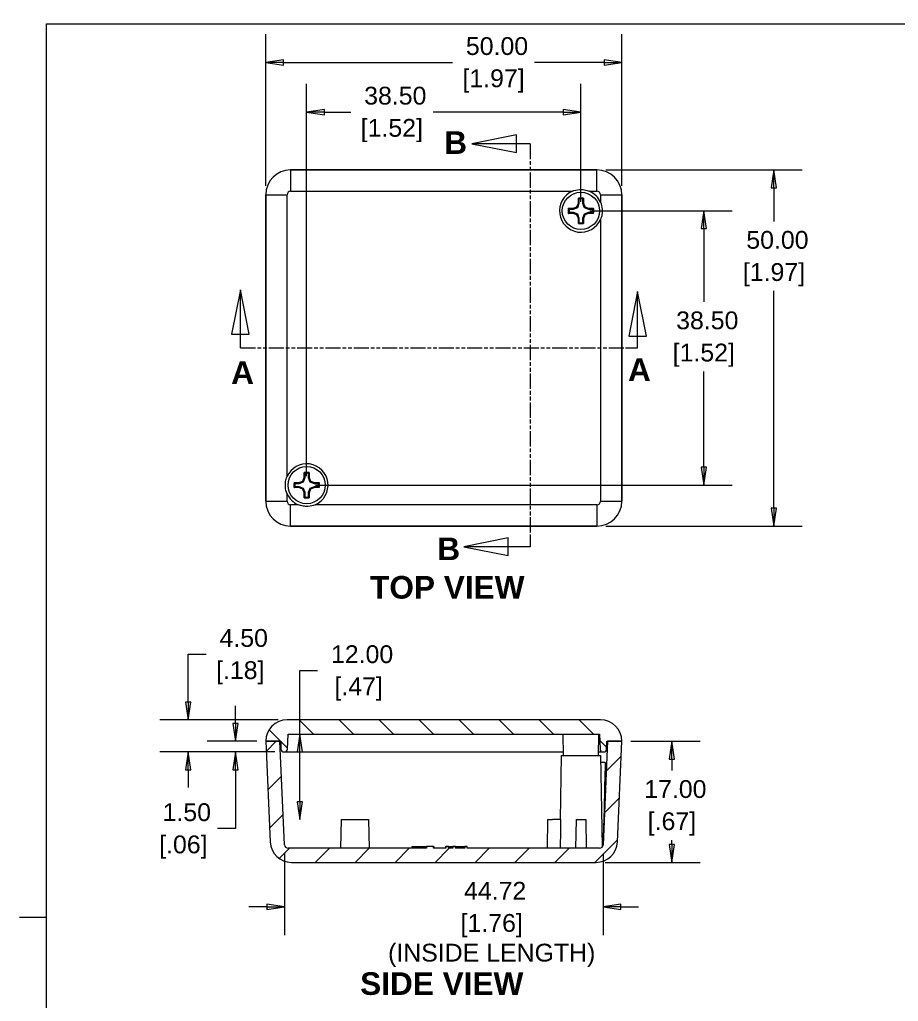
# Model space of a CAD drawing. Header units: millimetres. Extents: x 6 to 343, y 6 to 264.
# Drawn here: x 5.8 to 129.1, y 123.1 to 260.9 of the extents above; entities that cross this region are included whole.
import ezdxf

# ---------------------------------------------------------------- set-up
doc = ezdxf.new("R2010")
doc.units = ezdxf.units.MM
doc.header["$LTSCALE"] = 1.25
doc.linetypes.add('DOUBLE_DASH_CHAIN', pattern=[1.2403, 0.6614, -0.0827, 0.1654, -0.0827, 0.1654, -0.0827])
for name, color, linetype, lineweight in [('Dimension (ANSI)', 7, 'Continuous', 9), ('Hatch (ANSI)', 7, 'Continuous', 9), ('Section Line (ANSI)', 7, 'DOUBLE_DASH_CHAIN', 9), ('Sketch Geometry (ANSI)', 7, 'Continuous', 9), ('Symbol (ANSI)', 7, 'Continuous', 9), ('Visible (ANSI)', 7, 'Continuous', 9), ('Visible Narrow (ANSI)', 7, 'Continuous', 9)]:
    doc.layers.add(name, color=color, linetype=linetype, lineweight=lineweight)
doc.styles.add('Label Text (ANSI)', font='arialbd.ttf')
doc.styles.add('Note Text (ANSI)', font='arial.ttf')
doc.dimstyles.new('Default - mm (ANSI)', dxfattribs={"dimscale": 1.25, "dimtxt": 2, "dimasz": 2, "dimexe": 3.175, "dimexo": 1, "dimgap": 0.8, "dimtad": 0, "dimtih": 1, "dimtoh": 1, "dimrnd": 1e-08, "dimzin": 4, "dimdsep": 46, "dimtxsty": 'Note Text (ANSI)', "dimblk": 'Filled-1', "dimcen": 0.09, "dimdle": 10, "dimclrd": 256, "dimclre": 256, "dimclrt": 256, "dimadec": 1, "dimazin": 0, "dimtfac": 1.524, "dimtofl": 0, "dimtmove": 0, "dimatfit": 3, "dimfxl": 0, "dimtolj": 1, "dimtzin": 0, "dimlwd": -1, "dimlwe": -1, "dimarcsym": 0})

# ---------------------------------------------------------------- blocks, each defined once
blk = doc.blocks.new('Borders Default Border')
at = {"layer": 'Sketch Geometry (ANSI)'}
blk.add_line((7.62, 107.95), (4.6, 107.95), dxfattribs=at)
at = {"layer": 'Sketch Geometry (ANSI)', "flags": 128}
blk.add_lwpolyline([(7.62, 7.62), (7.62, 208.28), (271.78, 208.28), (271.78, 7.62), (7.62, 7.62)], dxfattribs=at)
blk = doc.blocks.new('2dTransSection0')
at = {"layer": 'Section Line (ANSI)', "linetype": 'Continuous'}
for p, q in [((60.41, 195.82), (55.41, 194.82)), ((60.41, 193.82), (60.41, 195.82)), ((60.41, 194.82), (55.41, 194.82)), ((55.41, 194.82), (60.41, 193.82)), ((61.95, 194.82), (60.41, 194.82)), ((61.95, 194.82), (61.95, 193.46)), ((59.48, 150.57), (54.48, 149.57)), ((59.48, 148.57), (59.48, 150.57)), ((61.95, 150.94), (61.95, 149.57)), ((59.48, 149.57), (54.48, 149.57)), ((54.48, 149.57), (59.48, 148.57)), ((61.95, 149.57), (59.48, 149.57))]:
    blk.add_line(p, q, dxfattribs=at)
at = {"layer": 'Section Line (ANSI)', "linetype": 'DOUBLE_DASH_CHAIN', "ltscale": 2.081385}
blk.add_line((61.95, 194.82), (61.95, 149.57), dxfattribs=at)
at = {"layer": 'Section Line (ANSI)', "linetype": 'Continuous', "flags": 128}
for points in [[(60.41, 195.82), (55.41, 194.82), (60.41, 193.82), (60.41, 195.82)], [(59.48, 150.57), (54.48, 149.57), (59.48, 148.57), (59.48, 150.57)]]:
    blk.add_lwpolyline(points, dxfattribs=at)
at = {"layer": 'Section Line (ANSI)'}
for points in [[(60.41, 195.82), (55.41, 194.82), (60.41, 193.82), (60.41, 195.82)], [(59.48, 150.57), (54.48, 149.57), (59.48, 148.57), (59.48, 150.57)]]:
    blk.add_solid(points, dxfattribs=at)
at = {"layer": 'Section Line (ANSI)', "char_height": 2.54, "attachment_point": 7, "style": 'Label Text (ANSI)'}
for insert in [(52.29, 193.68), (51.51, 148.06)]:
    blk.add_mtext('B', dxfattribs=dict(at, insert=insert))
blk = doc.blocks.new('2dTransSection1')
at = {"layer": 'Section Line (ANSI)', "linetype": 'Continuous'}
for p, q in [((29.4, 178.43), (28.4, 173.43)), ((29.4, 173.43), (29.4, 178.43)), ((30.4, 173.43), (29.4, 178.43)), ((74.01, 178.23), (73.01, 173.23)), ((74.01, 173.23), (74.01, 178.23)), ((75.01, 173.23), (74.01, 178.23)), ((28.4, 173.43), (30.4, 173.43)), ((29.4, 171.89), (29.4, 173.43)), ((73.01, 173.23), (75.01, 173.23)), ((74.01, 171.89), (74.01, 173.23)), ((29.4, 171.89), (30.73, 171.89)), ((72.67, 171.89), (74.01, 171.89))]:
    blk.add_line(p, q, dxfattribs=at)
at = {"layer": 'Section Line (ANSI)', "linetype": 'DOUBLE_DASH_CHAIN', "ltscale": 2.052348}
blk.add_line((29.4, 171.89), (74.01, 171.89), dxfattribs=at)
at = {"layer": 'Section Line (ANSI)', "linetype": 'Continuous', "flags": 128}
for points in [[(30.4, 173.43), (29.4, 178.43), (28.4, 173.43), (30.4, 173.43)], [(75.01, 173.23), (74.01, 178.23), (73.01, 173.23), (75.01, 173.23)]]:
    blk.add_lwpolyline(points, dxfattribs=at)
at = {"layer": 'Section Line (ANSI)'}
for points in [[(30.4, 173.43), (29.4, 178.43), (28.4, 173.43), (30.4, 173.43)], [(75.01, 173.23), (74.01, 178.23), (73.01, 173.23), (75.01, 173.23)]]:
    blk.add_solid(points, dxfattribs=at)
at = {"layer": 'Section Line (ANSI)', "char_height": 2.54, "attachment_point": 7, "style": 'Label Text (ANSI)'}
for insert in [(28.36, 167.85), (72.93, 168.17)]:
    blk.add_mtext('A', dxfattribs=dict(at, insert=insert))
blk = doc.blocks.new('Filled-1')
at = {"color": 0}
for p, q in [((0, 0), (-1, 0.15)), ((-1, 0.15), (-1, -0.15)), ((-1, 0), (0, 0)), ((-1, -0.15), (0, 0))]:
    blk.add_line(p, q, dxfattribs=at)
at = {"color": 0, "flags": 128}
blk.add_lwpolyline([(-1, -0.15), (0, 0), (-1, 0.15), (-1, -0.15)], dxfattribs=at)
at = {"color": 0}
blk.add_solid([(-1, -0.15), (0, 0), (-1, 0.15), (-1, -0.15)], dxfattribs=at)
blk = doc.blocks.new('*D11')
at = {"layer": 'Defpoints', "color": 0, "transparency": 16777216}
for p in [(90.3, 254.94), (40.3, 236.36), (90.3, 236.36)]:
    blk.add_point(p, dxfattribs=at)
at = {"layer": 'Dimension (ANSI)', "transparency": 16777216}
for p, q in [((40.3, 237.61), (40.3, 258.91)), ((90.3, 237.61), (90.3, 258.91)), ((42.8, 254.94), (66.52, 254.94)), ((87.8, 254.94), (78.06, 254.94))]:
    blk.add_line(p, q, dxfattribs=at)
at = {"layer": 'Dimension (ANSI)', "transparency": 16777216, "xscale": 2.5, "yscale": 2.5, "zscale": 2.5, "rotation": 180}
blk.add_blockref('Filled-1', (40.3, 254.94), dxfattribs=at)
at = {"layer": 'Dimension (ANSI)', "transparency": 16777216, "xscale": 2.5, "yscale": 2.5, "zscale": 2.5}
blk.add_blockref('Filled-1', (90.3, 254.94), dxfattribs=at)
at = {"layer": 'Dimension (ANSI)', "transparency": 16777216, "char_height": 2.5, "attachment_point": 5, "style": 'Note Text (ANSI)'}
for s, insert in [('\\A1; 50.00', (72.29, 257.22)), ('\\A1;[1.97]', (72.29, 252.34))]:
    blk.add_mtext(s, dxfattribs=dict(at, insert=insert))
blk = doc.blocks.new('*D12')
at = {"layer": 'Defpoints', "color": 0, "transparency": 16777216}
for p in [(86.8, 239.86), (86.8, 189.86), (111.66, 189.86)]:
    blk.add_point(p, dxfattribs=at)
at = {"layer": 'Dimension (ANSI)', "transparency": 16777216}
for p, q in [((88.05, 239.86), (115.63, 239.86)), ((111.66, 237.36), (111.66, 232.62)), ((111.66, 192.36), (111.66, 222.86)), ((88.05, 189.86), (115.63, 189.86))]:
    blk.add_line(p, q, dxfattribs=at)
at = {"layer": 'Dimension (ANSI)', "transparency": 16777216, "xscale": 2.5, "yscale": 2.5, "zscale": 2.5}
for p, rotation in [((111.66, 239.86), 90), ((111.66, 189.86), 270)]:
    blk.add_blockref('Filled-1', p, dxfattribs=dict(at, rotation=rotation))
at = {"layer": 'Dimension (ANSI)', "transparency": 16777216, "char_height": 2.5, "attachment_point": 5, "style": 'Note Text (ANSI)'}
for s, insert in [('\\A1; 50.00', (111.66, 230.02)), ('\\A1;[1.97]', (111.66, 225.14))]:
    blk.add_mtext(s, dxfattribs=dict(at, insert=insert))
blk = doc.blocks.new('*D13')
at = {"layer": 'Defpoints', "color": 0, "transparency": 16777216}
for p in [(84.55, 234.11), (46.05, 195.61), (101.81, 195.61)]:
    blk.add_point(p, dxfattribs=at)
at = {"layer": 'Dimension (ANSI)', "transparency": 16777216}
for p, q in [((85.8, 234.11), (105.78, 234.11)), ((101.81, 231.61), (101.81, 221.32)), ((101.81, 198.11), (101.81, 211.56)), ((47.3, 195.61), (105.78, 195.61))]:
    blk.add_line(p, q, dxfattribs=at)
at = {"layer": 'Dimension (ANSI)', "transparency": 16777216, "xscale": 2.5, "yscale": 2.5, "zscale": 2.5}
for p, rotation in [((101.81, 234.11), 90), ((101.81, 195.61), 270)]:
    blk.add_blockref('Filled-1', p, dxfattribs=dict(at, rotation=rotation))
at = {"layer": 'Dimension (ANSI)', "transparency": 16777216, "char_height": 2.5, "attachment_point": 5, "style": 'Note Text (ANSI)'}
for s, insert in [('\\A1; 38.50', (101.81, 218.72)), ('\\A1;[1.52]', (101.81, 213.84))]:
    blk.add_mtext(s, dxfattribs=dict(at, insert=insert))
blk = doc.blocks.new('*D14')
at = {"layer": 'Defpoints', "color": 0, "transparency": 16777216}
for p in [(46.05, 247.98), (84.55, 234.11), (46.05, 195.61)]:
    blk.add_point(p, dxfattribs=at)
at = {"layer": 'Dimension (ANSI)', "transparency": 16777216}
for p, q in [((46.05, 196.86), (46.05, 251.95)), ((84.55, 235.36), (84.55, 251.95)), ((48.55, 247.98), (52.24, 247.98)), ((82.05, 247.98), (63.79, 247.98))]:
    blk.add_line(p, q, dxfattribs=at)
at = {"layer": 'Dimension (ANSI)', "transparency": 16777216, "xscale": 2.5, "yscale": 2.5, "zscale": 2.5, "rotation": 180}
blk.add_blockref('Filled-1', (46.05, 247.98), dxfattribs=at)
at = {"layer": 'Dimension (ANSI)', "transparency": 16777216, "xscale": 2.5, "yscale": 2.5, "zscale": 2.5}
blk.add_blockref('Filled-1', (84.55, 247.98), dxfattribs=at)
at = {"layer": 'Dimension (ANSI)', "transparency": 16777216, "char_height": 2.5, "attachment_point": 5, "style": 'Note Text (ANSI)'}
for s, insert in [('\\A1; 38.50', (58.01, 250.26)), ('\\A1;[1.52]', (58.01, 245.38))]:
    blk.add_mtext(s, dxfattribs=dict(at, insert=insert))
blk = doc.blocks.new('*D15')
at = {"layer": 'Defpoints', "color": 0, "transparency": 16777216}
for p in [(90.3, 159.65), (86.69, 142.65), (97.33, 142.65)]:
    blk.add_point(p, dxfattribs=at)
at = {"layer": 'Dimension (ANSI)', "transparency": 16777216}
for p, q in [((91.55, 159.65), (101.3, 159.65)), ((97.33, 157.15), (97.33, 155.53)), ((97.33, 145.15), (97.33, 145.78)), ((87.94, 142.65), (101.3, 142.65))]:
    blk.add_line(p, q, dxfattribs=at)
at = {"layer": 'Dimension (ANSI)', "transparency": 16777216, "xscale": 2.5, "yscale": 2.5, "zscale": 2.5}
for p, rotation in [((97.33, 159.65), 90), ((97.33, 142.65), 270)]:
    blk.add_blockref('Filled-1', p, dxfattribs=dict(at, rotation=rotation))
at = {"layer": 'Dimension (ANSI)', "transparency": 16777216, "char_height": 2.5, "attachment_point": 5, "style": 'Note Text (ANSI)'}
for s, insert in [('\\A1; 17.00', (97.33, 152.93)), ('\\A1;[.67]', (97.33, 148.05))]:
    blk.add_mtext(s, dxfattribs=dict(at, insert=insert))
blk = doc.blocks.new('*D16')
at = {"layer": 'Defpoints', "color": 0, "transparency": 16777216}
for p in [(29.43, 162.65), (43.3, 162.65), (42.84, 158.15)]:
    blk.add_point(p, dxfattribs=at)
at = {"layer": 'Dimension (ANSI)', "transparency": 16777216}
for p, q in [((29.43, 165.15), (29.43, 171.86)), ((29.43, 171.86), (31.93, 171.86)), ((42.05, 162.65), (25.46, 162.65)), ((41.59, 158.15), (25.46, 158.15)), ((29.43, 155.65), (29.43, 153.15))]:
    blk.add_line(p, q, dxfattribs=at)
at = {"layer": 'Dimension (ANSI)', "transparency": 16777216, "xscale": 2.5, "yscale": 2.5, "zscale": 2.5}
for p, rotation in [((29.43, 162.65), 270), ((29.43, 158.15), 90)]:
    blk.add_blockref('Filled-1', p, dxfattribs=dict(at, rotation=rotation))
at = {"layer": 'Dimension (ANSI)', "transparency": 16777216, "char_height": 2.5, "attachment_point": 5, "style": 'Note Text (ANSI)'}
for s, insert in [('\\A1; 4.50', (36.73, 174.14)), ('\\A1;[.18]', (36.73, 169.26))]:
    blk.add_mtext(s, dxfattribs=dict(at, insert=insert))
blk = doc.blocks.new('*D17')
at = {"layer": 'Defpoints', "color": 0, "transparency": 16777216}
for p in [(36.04, 159.65), (40.3, 159.65), (42.84, 158.15)]:
    blk.add_point(p, dxfattribs=at)
at = {"layer": 'Dimension (ANSI)', "transparency": 16777216}
for p, q in [((36.04, 162.15), (36.04, 164.65)), ((39.05, 159.65), (32.07, 159.65)), ((41.59, 158.15), (32.07, 158.15)), ((36.04, 155.65), (36.04, 147.4)), ((36.04, 147.4), (33.54, 147.4))]:
    blk.add_line(p, q, dxfattribs=at)
at = {"layer": 'Dimension (ANSI)', "transparency": 16777216, "xscale": 2.5, "yscale": 2.5, "zscale": 2.5}
for p, rotation in [((36.04, 159.65), 270), ((36.04, 158.15), 90)]:
    blk.add_blockref('Filled-1', p, dxfattribs=dict(at, rotation=rotation))
at = {"layer": 'Dimension (ANSI)', "transparency": 16777216, "char_height": 2.5, "attachment_point": 5, "style": 'Note Text (ANSI)'}
for s, insert in [('\\A1; 1.50', (28.74, 149.68)), ('\\A1;[.06]', (28.74, 144.8))]:
    blk.add_mtext(s, dxfattribs=dict(at, insert=insert))
blk = doc.blocks.new('*D18')
at = {"layer": 'Defpoints', "color": 0, "transparency": 16777216}
for p in [(42.94, 145.13), (87.66, 145.13), (87.66, 136.42)]:
    blk.add_point(p, dxfattribs=at)
at = {"layer": 'Dimension (ANSI)', "transparency": 16777216}
for p, q in [((42.94, 143.88), (42.94, 132.45)), ((87.66, 143.88), (87.66, 132.45)), ((40.44, 136.42), (37.94, 136.42)), ((90.16, 136.42), (92.66, 136.42))]:
    blk.add_line(p, q, dxfattribs=at)
at = {"layer": 'Dimension (ANSI)', "transparency": 16777216, "xscale": 2.5, "yscale": 2.5, "zscale": 2.5}
blk.add_blockref('Filled-1', (42.94, 136.42), dxfattribs=at)
at = {"layer": 'Dimension (ANSI)', "transparency": 16777216, "xscale": 2.5, "yscale": 2.5, "zscale": 2.5, "rotation": 180}
blk.add_blockref('Filled-1', (87.66, 136.42), dxfattribs=at)
at = {"layer": 'Dimension (ANSI)', "transparency": 16777216, "char_height": 2.5, "attachment_point": 5, "style": 'Note Text (ANSI)'}
for s, insert in [('\\A1; 44.72{\\fArial|b0|i0;\\H1.9108;}', (72.03, 138.67)), ('\\A1;[1.76]{\\P(INSIDE LENGTH)}', (72.03, 131.69))]:
    blk.add_mtext(s, dxfattribs=dict(at, insert=insert))
blk = doc.blocks.new('*D19')
at = {"layer": 'Defpoints', "color": 0, "transparency": 16777216}
for p in [(43.44, 160.65), (45.08, 160.65), (54.73, 148.65)]:
    blk.add_point(p, dxfattribs=at)
at = {"layer": 'Dimension (ANSI)', "transparency": 16777216}
for p, q in [((45.08, 160.65), (45.08, 169.59)), ((45.08, 169.59), (47.58, 169.59)), ((45.08, 151.15), (45.08, 158.15))]:
    blk.add_line(p, q, dxfattribs=at)
at = {"layer": 'Dimension (ANSI)', "transparency": 16777216, "xscale": 2.5, "yscale": 2.5, "zscale": 2.5}
for p, rotation in [((45.08, 160.65), 90), ((45.08, 148.65), 270)]:
    blk.add_blockref('Filled-1', p, dxfattribs=dict(at, rotation=rotation))
at = {"layer": 'Dimension (ANSI)', "transparency": 16777216, "char_height": 2.5, "attachment_point": 5, "style": 'Note Text (ANSI)'}
for s, insert in [('\\A1; 12.00', (53.35, 171.86)), ('\\A1;[.47]', (53.35, 166.99))]:
    blk.add_mtext(s, dxfattribs=dict(at, insert=insert))

msp = doc.modelspace()

# ---------------------------------------------------------------- hatches: boundary and pattern name
at = {"layer": 'Hatch (ANSI)'}
h = msp.add_hatch(dxfattribs=at)
h.set_pattern_fill('ANSI31', color=256, scale=31.75, angle=90.00021, style=0)
h.set_pattern_definition([(135.0002, (0, 0), (-2.80632, -2.80634), [])])
edge = h.paths.add_edge_path()
edge.add_ellipse((87.6427, 158.5525), major_axis=(-0.3998, -0.014), ratio=1, start_angle=0, end_angle=88)
edge.add_line((87.6427, 158.1525), (87.7654, 158.1525))
edge.add_ellipse((87.7654, 158.5525), major_axis=(0, -0.4), ratio=1, start_angle=0, end_angle=88)
edge.add_line((88.1651, 158.5386), (88.204, 159.6525))
edge.add_line((88.204, 159.6525), (88.304, 159.6525))
edge.add_line((88.304, 159.6525), (90.304, 159.6525))
edge.add_ellipse((87.304, 159.6525), major_axis=(3, 0), ratio=1, start_angle=0, end_angle=90)
edge.add_line((87.304, 162.6525), (43.304, 162.6525))
edge.add_ellipse((43.304, 159.6525), major_axis=(0, 3), ratio=1, start_angle=0, end_angle=90)
edge.add_line((40.304, 159.6525), (42.304, 159.6525))
edge.add_line((42.304, 159.6525), (42.404, 159.6525))
edge.add_line((42.404, 159.6525), (42.4429, 158.5386))
edge.add_ellipse((42.8427, 158.5525), major_axis=(-0.3998, -0.014), ratio=1, start_angle=0, end_angle=88)
edge.add_line((42.8427, 158.1525), (42.9654, 158.1525))
edge.add_ellipse((42.9654, 158.5525), major_axis=(0, -0.4), ratio=1, start_angle=0, end_angle=88)
edge.add_line((43.3651, 158.5386), (43.439, 160.6525))
edge.add_line((43.439, 160.6525), (87.1691, 160.6525))
edge.add_line((87.1691, 160.6525), (87.2429, 158.5386))
h = msp.add_hatch(dxfattribs=at)
h.set_pattern_fill('ANSI31', color=256, scale=31.75, style=0)
h.set_pattern_definition([(45, (0, 0), (-2.80633, 2.80633), [])])
edge = h.paths.add_edge_path()
edge.add_ellipse((86.6899, 145.6525), major_axis=(0, -3), ratio=1, start_angle=0, end_angle=87.5)
edge.add_line((89.6871, 145.5217), (90.304, 159.6525))
edge.add_line((90.304, 159.6525), (88.304, 159.6525))
edge.add_line((88.304, 159.6525), (87.67, 145.1307))
edge.add_ellipse((87.1705, 145.1525), major_axis=(0.4995, -0.0218), ratio=1, start_angle=272.5, end_angle=360, ccw=False)
edge.add_line((87.1705, 144.6525), (68.6002, 144.6525))
edge.add_line((68.6002, 144.6525), (68.6002, 144.9025))
edge.add_line((68.6002, 144.9025), (68.2434, 144.9025))
edge.add_line((68.2434, 144.9025), (68.2434, 144.6525))
edge.add_line((68.2434, 144.6525), (66.969, 144.6525))
edge.add_line((66.969, 144.6525), (66.969, 144.9025))
edge.add_line((66.969, 144.9025), (66.5962, 144.9025))
edge.add_line((66.5962, 144.9025), (66.5962, 144.6525))
edge.add_line((66.5962, 144.6525), (65.9608, 144.6525))
edge.add_line((65.9608, 144.6525), (65.9608, 144.9025))
edge.add_line((65.9608, 144.9025), (65.6087, 144.9025))
edge.add_line((65.6087, 144.9025), (65.6087, 144.6525))
edge.add_line((65.6087, 144.6525), (63.8487, 144.6525))
edge.add_line((63.8487, 144.6525), (63.8487, 144.9025))
edge.add_line((63.8487, 144.9025), (62.8955, 144.9025))
edge.add_line((62.8955, 144.9025), (62.8955, 144.6525))
edge.add_line((62.8955, 144.6525), (43.4376, 144.6525))
edge.add_ellipse((43.4376, 145.1525), major_axis=(0, -0.5), ratio=1, start_angle=272.5, end_angle=360, ccw=False)
edge.add_line((42.9381, 145.1307), (42.304, 159.6525))
edge.add_line((42.304, 159.6525), (40.304, 159.6525))
edge.add_line((40.304, 159.6525), (40.921, 145.5217))
edge.add_ellipse((43.9181, 145.6525), major_axis=(-2.9971, -0.1309), ratio=1, start_angle=0, end_angle=87.5)
edge.add_line((43.9181, 142.6525), (86.6899, 142.6525))

# ---------------------------------------------------------------- linework, layer by layer
at = {"layer": 'Visible (ANSI)'}
for p, q in [((43.8007, 239.8569), (86.8074, 239.8569)), ((86.804, 239.8569), (43.804, 239.8569)), ((40.304, 193.3536), (40.304, 236.3602)), ((40.304, 236.3569), (40.304, 193.3569)), ((84.1984, 235.1891), (84.1984, 235.8749)), ((84.3328, 235.1639), (84.3328, 235.7612)), ((84.7753, 235.7612), (84.7753, 235.1639)), ((84.9096, 235.8749), (84.9096, 235.1891)), ((90.304, 236.3602), (90.304, 193.3536)), ((90.304, 193.3569), (90.304, 236.3569)), ((82.786, 234.4625), (83.4718, 234.4625)), ((82.8997, 234.3281), (83.497, 234.3281)), ((83.4718, 234.4625), (83.9952, 234.6657)), ((83.4718, 234.4625), (83.497, 234.3281)), ((83.497, 234.3281), (84.0991, 234.5619)), ((83.9952, 234.6657), (84.1984, 235.1891)), ((83.9952, 234.6657), (84.0991, 234.5619)), ((84.0991, 234.5619), (84.3328, 235.1639)), ((84.1984, 235.1891), (84.3328, 235.1639)), ((84.9096, 235.1891), (84.7753, 235.1639)), ((84.7753, 235.1639), (85.009, 234.5619)), ((84.9096, 235.1891), (85.1128, 234.6657)), ((85.1128, 234.6657), (85.009, 234.5619)), ((85.009, 234.5619), (85.6111, 234.3281)), ((85.1128, 234.6657), (85.6362, 234.4625)), ((85.6362, 234.4625), (85.6111, 234.3281)), ((85.6111, 234.3281), (86.2083, 234.3281)), ((85.6362, 234.4625), (86.322, 234.4625)), ((83.4718, 233.7513), (82.786, 233.7513)), ((83.497, 233.8857), (82.8997, 233.8857)), ((83.4718, 233.7513), (83.497, 233.8857)), ((83.9952, 233.5481), (83.4718, 233.7513)), ((84.0991, 233.6519), (83.497, 233.8857)), ((83.9952, 233.5481), (84.0991, 233.6519)), ((84.1984, 233.0247), (83.9952, 233.5481)), ((84.3328, 233.0499), (84.0991, 233.6519)), ((84.1984, 233.0247), (84.3328, 233.0499)), ((84.1984, 232.3389), (84.1984, 233.0247)), ((84.3328, 232.4526), (84.3328, 233.0499)), ((85.009, 233.6519), (84.7753, 233.0499)), ((84.9096, 233.0247), (84.7753, 233.0499)), ((84.7753, 233.0499), (84.7753, 232.4526)), ((85.1128, 233.5481), (84.9096, 233.0247)), ((84.9096, 233.0247), (84.9096, 232.3389)), ((85.6111, 233.8857), (85.009, 233.6519)), ((85.1128, 233.5481), (85.009, 233.6519)), ((85.6362, 233.7513), (85.1128, 233.5481)), ((85.6362, 233.7513), (85.6111, 233.8857)), ((86.2083, 233.8857), (85.6111, 233.8857)), ((86.322, 233.7513), (85.6362, 233.7513)), ((45.6984, 196.6891), (45.6984, 197.3749)), ((45.8328, 196.6639), (45.8328, 197.2612)), ((46.2753, 197.2612), (46.2753, 196.6639)), ((46.4096, 197.3749), (46.4096, 196.6891)), ((44.286, 195.9625), (44.9718, 195.9625)), ((44.3997, 195.8281), (44.997, 195.8281)), ((44.9718, 195.9625), (45.4952, 196.1657)), ((44.9718, 195.9625), (44.997, 195.8281)), ((44.997, 195.8281), (45.5991, 196.0619)), ((45.4952, 196.1657), (45.6984, 196.6891)), ((45.4952, 196.1657), (45.5991, 196.0619)), ((45.5991, 196.0619), (45.8328, 196.6639)), ((45.6984, 196.6891), (45.8328, 196.6639)), ((46.4096, 196.6891), (46.2753, 196.6639)), ((46.2753, 196.6639), (46.509, 196.0619)), ((46.4096, 196.6891), (46.6128, 196.1657)), ((46.6128, 196.1657), (46.509, 196.0619)), ((46.509, 196.0619), (47.1111, 195.8281)), ((46.6128, 196.1657), (47.1362, 195.9625)), ((47.1362, 195.9625), (47.1111, 195.8281)), ((47.1111, 195.8281), (47.7083, 195.8281)), ((47.1362, 195.9625), (47.822, 195.9625)), ((44.9718, 195.2513), (44.286, 195.2513)), ((44.997, 195.3857), (44.3997, 195.3857)), ((44.9718, 195.2513), (44.997, 195.3857)), ((45.4952, 195.0481), (44.9718, 195.2513)), ((45.5991, 195.1519), (44.997, 195.3857)), ((45.4952, 195.0481), (45.5991, 195.1519)), ((45.6984, 194.5247), (45.4952, 195.0481)), ((45.8328, 194.5499), (45.5991, 195.1519)), ((45.6984, 194.5247), (45.8328, 194.5499)), ((45.6984, 193.8389), (45.6984, 194.5247)), ((45.8328, 193.9526), (45.8328, 194.5499)), ((46.509, 195.1519), (46.2753, 194.5499)), ((46.4096, 194.5247), (46.2753, 194.5499)), ((46.2753, 194.5499), (46.2753, 193.9526)), ((46.6128, 195.0481), (46.4096, 194.5247)), ((46.4096, 194.5247), (46.4096, 193.8389)), ((47.1111, 195.3857), (46.509, 195.1519)), ((46.6128, 195.0481), (46.509, 195.1519)), ((47.1362, 195.2513), (46.6128, 195.0481)), ((47.1362, 195.2513), (47.1111, 195.3857)), ((47.7083, 195.3857), (47.1111, 195.3857)), ((47.822, 195.2513), (47.1362, 195.2513)), ((86.8074, 189.8569), (43.8007, 189.8569)), ((43.804, 189.8569), (86.804, 189.8569)), ((87.304, 162.6525), (43.304, 162.6525)), ((43.3651, 158.5386), (43.439, 160.6525)), ((43.439, 160.6525), (87.1691, 160.6525)), ((82.1064, 157.6525), (82.054, 160.6525)), ((87.0017, 157.6525), (87.054, 160.6525)), ((87.1691, 160.6525), (87.2429, 158.5386)), ((42.304, 159.6525), (40.304, 159.6525)), ((40.304, 159.6525), (40.921, 145.5217)), ((40.304, 159.6525), (42.404, 159.6525)), ((42.9381, 145.1307), (42.304, 159.6525)), ((42.404, 159.6525), (42.4429, 158.5386)), ((88.304, 159.6525), (87.67, 145.1307)), ((88.1651, 158.5386), (88.204, 159.6525)), ((88.204, 159.6525), (90.304, 159.6525)), ((90.304, 159.6525), (88.304, 159.6525)), ((89.6871, 145.5217), (90.304, 159.6525)), ((42.8427, 158.1525), (42.9654, 158.1525)), ((42.9654, 158.1525), (43.804, 158.1525)), ((43.804, 158.1525), (82.0977, 158.1525)), ((81.7809, 157.6525), (81.6239, 148.6525)), ((81.7809, 157.6525), (87.3271, 157.6525)), ((87.0104, 158.1525), (87.6427, 158.1525)), ((87.3271, 157.6525), (87.551, 144.8281)), ((87.6427, 158.1525), (87.7654, 158.1525)), ((87.9567, 156.6525), (87.3446, 156.6525)), ((50.8739, 148.6525), (50.804, 144.6525)), ((50.8739, 148.6525), (54.7342, 148.6525)), ((54.7342, 148.6525), (54.804, 144.6525)), ((79.8739, 148.6525), (79.804, 144.6525)), ((79.8739, 148.6525), (80.554, 148.6525)), ((81.7039, 148.6525), (80.554, 148.6525)), ((83.8739, 148.6525), (83.804, 144.6525)), ((83.8739, 148.6525), (85.2342, 148.6525)), ((85.2342, 148.6525), (85.304, 144.6525)), ((60.7961, 144.9025), (60.8487, 144.9025)), ((60.7961, 144.9025), (60.7961, 144.6525)), ((60.8487, 144.9025), (62.8955, 144.9025)), ((60.8487, 144.9025), (60.8487, 144.6525)), ((63.8487, 144.9025), (62.8955, 144.9025)), ((62.8955, 144.9025), (62.8955, 144.6525)), ((63.8487, 144.6525), (63.8487, 144.9025)), ((63.8487, 144.9025), (63.899, 144.9025)), ((63.899, 144.9025), (63.899, 144.6525)), ((65.5584, 144.9025), (65.6087, 144.9025)), ((65.5584, 144.9025), (65.5584, 144.6525)), ((65.9608, 144.9025), (65.6087, 144.9025)), ((65.6087, 144.9025), (65.6087, 144.6525)), ((65.9608, 144.6525), (65.9608, 144.9025)), ((65.9609, 144.9025), (66.3107, 144.9025)), ((66.3107, 144.9025), (66.5962, 144.9025)), ((66.3107, 144.9025), (66.3107, 144.6525)), ((66.969, 144.9025), (66.5962, 144.9025)), ((66.5962, 144.9025), (66.5962, 144.6525)), ((66.969, 144.6525), (66.969, 144.9025)), ((66.969, 144.9025), (67.5843, 144.9025)), ((67.5843, 144.9025), (68.2434, 144.9025)), ((68.6002, 144.9025), (68.2434, 144.9025)), ((68.2434, 144.9025), (68.2434, 144.6525)), ((68.6002, 144.6525), (68.6002, 144.9025)), ((62.8955, 144.6525), (43.4376, 144.6525)), ((65.6087, 144.6525), (63.8487, 144.6525)), ((66.5962, 144.6525), (65.9608, 144.6525)), ((68.2434, 144.6525), (66.969, 144.6525)), ((87.1705, 144.6525), (68.6002, 144.6525)), ((43.9181, 142.6525), (86.6899, 142.6525))]:
    msp.add_line(p, q, dxfattribs=at)
for centre in [(84.554, 234.1069), (46.054, 195.6069)]:
    msp.add_circle(centre, 2.6162, dxfattribs=at)
for centre, radius, start, end in [((43.804, 236.3569), 3.5, 90, 180), ((86.804, 236.3569), 3.5, 0, 90), ((84.554, 234.1069), 3, 113.556464, 336.443536), ((84.554, 234.1069), 1.8034, 78.627718, 101.372282), ((84.554, 234.1069), 1.669, 82.38276, 97.61724), ((84.554, 234.1069), 3, 23.556464, 66.443536), ((84.554, 234.1069), 1.8034, 168.627718, 191.372282), ((84.554, 234.1069), 1.669, 172.38276, 187.61724), ((84.554, 234.1069), 1.669, 352.38276, 7.61724), ((84.554, 234.1069), 1.8034, 348.627718, 11.372282), ((84.554, 234.1069), 1.8034, 258.627718, 281.372282), ((84.554, 234.1069), 1.669, 262.38276, 277.61724), ((46.054, 195.6069), 3, 293.556464, 156.443536), ((46.054, 195.6069), 1.8034, 78.627718, 101.372282), ((46.054, 195.6069), 1.669, 82.38276, 97.61724), ((46.054, 195.6069), 1.8034, 168.627718, 191.372282), ((46.054, 195.6069), 1.669, 172.38276, 187.61724), ((46.054, 195.6069), 1.669, 352.38276, 7.61724), ((46.054, 195.6069), 1.8034, 348.627718, 11.372282), ((46.054, 195.6069), 3, 203.556464, 246.443536), ((43.804, 193.3569), 3.5, 180, 270), ((46.054, 195.6069), 1.8034, 258.627718, 281.372282), ((46.054, 195.6069), 1.669, 262.38276, 277.61724), ((86.804, 193.3569), 3.5, 270, 0), ((43.304, 159.6525), 3, 90, 180), ((87.304, 159.6525), 3, 0, 90), ((42.8427, 158.5525), 0.4, 182, 270), ((42.9654, 158.5525), 0.4, 270, 358), ((87.6427, 158.5525), 0.4, 182, 270), ((87.7654, 158.5525), 0.4, 270, 358), ((43.9181, 145.6525), 3, 182.5, 270), ((43.4376, 145.1525), 0.5, 182.5, 270), ((86.6899, 145.6525), 3, 270, 357.5), ((87.1705, 145.1525), 0.5, 270, 357.5)]:
    msp.add_arc(centre, radius, start, end, dxfattribs=at)
for centre, major_axis in [((43.8074, 236.3536), (-2.4796, 2.4796)), ((86.8007, 236.3536), (2.4796, 2.4796)), ((43.8074, 193.3602), (-2.4796, -2.4796)), ((86.8007, 193.3602), (2.4796, -2.4796))]:
    msp.add_ellipse(centre, major_axis=major_axis, ratio=0.99809916, start_param=5.49873847, end_param=7.06763214, dxfattribs=at)
for points, knots in [([(83.3551, 236.8569), (83.6472, 236.9843), (83.9804, 237.0665), (84.5754, 237.1075), (84.8191, 237.0968), (85.2963, 237.02), (85.5318, 236.9533), (85.753, 236.8569)], [0, 0, 0, 0, 0.095595867, 0.095595867, 0.160618187, 0.160618187, 0.225858643, 0.225858643, 0.225858643, 0.225858643]), ([(87.304, 235.3059), (87.4314, 235.0138), (87.5136, 234.6805), (87.5546, 234.0856), (87.5439, 233.8419), (87.4671, 233.3647), (87.4005, 233.1291), (87.304, 232.908)], [0, 0, 0, 0, 0.095595867, 0.095595867, 0.160618187, 0.160618187, 0.225858643, 0.225858643, 0.225858643, 0.225858643]), ([(43.304, 194.408), (43.1767, 194.7), (43.0944, 195.0333), (43.0535, 195.6282), (43.0642, 195.872), (43.141, 196.3492), (43.2076, 196.5847), (43.304, 196.8059)], [0, 0, 0, 0, 0.095595867, 0.095595867, 0.160618187, 0.160618187, 0.225858643, 0.225858643, 0.225858643, 0.225858643]), ([(47.253, 192.8569), (46.9609, 192.7296), (46.6276, 192.6473), (46.0327, 192.6063), (45.789, 192.6171), (45.3118, 192.6939), (45.0762, 192.7605), (44.8551, 192.8569)], [0, 0, 0, 0, 0.095595867, 0.095595867, 0.160618187, 0.160618187, 0.225858643, 0.225858643, 0.225858643, 0.225858643]), ([(87.9567, 156.6525), (87.9128, 154.653), (87.864, 152.539), (87.7697, 148.8514), (87.7159, 146.8913), (87.6563, 145.1307)], [-1.17162543, -1.17162543, -1.17162543, -1.17162543, -0.56464953, -0.56464953, -0.0473601, -0.0473601, -0.0473601, -0.0473601]), ([(87.6563, 145.1307), (87.655, 145.0933), (87.6502, 145.0565), (87.6334, 144.985), (87.6216, 144.9508), (87.5917, 144.8873), (87.5731, 144.857), (87.5509, 144.8294)], [-0.047150259, -0.047150259, -0.047150259, -0.047150259, -0.034101865, -0.034101865, -0.0208063321, -0.0208063321, -0.007362105, -0.007362105, -0.007362105, -0.007362105])]:
    msp.add_open_spline(points, degree=3, knots=knots, dxfattribs=at)
for points in [[(84.1984, 235.8749), (84.2678, 235.8181), (84.3328, 235.7612)], [(84.9096, 235.8749), (84.8402, 235.8181), (84.7753, 235.7612)], [(82.786, 234.4625), (82.8429, 234.3931), (82.8997, 234.3281)], [(86.322, 234.4625), (86.2652, 234.3931), (86.2083, 234.3281)], [(82.786, 233.7513), (82.8429, 233.8207), (82.8997, 233.8857)], [(86.322, 233.7513), (86.2652, 233.8207), (86.2083, 233.8857)], [(84.1984, 232.3389), (84.2678, 232.3958), (84.3328, 232.4526)], [(84.9096, 232.3389), (84.8402, 232.3958), (84.7753, 232.4526)], [(45.6984, 197.3749), (45.7678, 197.3181), (45.8328, 197.2612)], [(46.4096, 197.3749), (46.3402, 197.3181), (46.2753, 197.2612)], [(44.286, 195.9625), (44.3429, 195.8931), (44.3997, 195.8281)], [(47.822, 195.9625), (47.7652, 195.8931), (47.7083, 195.8281)], [(44.286, 195.2513), (44.3429, 195.3207), (44.3997, 195.3857)], [(47.822, 195.2513), (47.7652, 195.3207), (47.7083, 195.3857)], [(45.6984, 193.8389), (45.7678, 193.8958), (45.8328, 193.9526)], [(46.4096, 193.8389), (46.3402, 193.8958), (46.2753, 193.9526)], [(81.7039, 148.6525), (81.6766, 146.6715), (81.6493, 144.6525)]]:
    msp.add_open_spline(points, degree=2, dxfattribs=at)
at = {"layer": 'Visible Narrow (ANSI)'}
for p, q in [((43.804, 239.8569), (43.804, 236.8569)), ((86.804, 236.8569), (86.804, 239.8569)), ((40.304, 236.3569), (43.304, 236.3569)), ((43.304, 196.8059), (43.304, 236.3569)), ((43.804, 236.8569), (83.3551, 236.8569)), ((85.753, 236.8569), (86.804, 236.8569)), ((87.304, 236.3569), (90.304, 236.3569)), ((87.304, 236.3569), (87.304, 235.3059)), ((87.304, 232.908), (87.304, 193.3569)), ((43.304, 193.3569), (43.304, 194.408)), ((40.304, 193.3569), (43.304, 193.3569)), ((87.304, 193.3569), (90.304, 193.3569)), ((44.8551, 192.8569), (43.804, 192.8569)), ((43.804, 189.8569), (43.804, 192.8569)), ((86.804, 192.8569), (47.253, 192.8569)), ((86.804, 192.8569), (86.804, 189.8569))]:
    msp.add_line(p, q, dxfattribs=at)
for centre, start, end in [((43.804, 236.3569), 90, 180), ((86.804, 236.3569), 0, 90), ((43.804, 193.3569), 180, 270), ((86.804, 193.3569), 270, 0)]:
    msp.add_arc(centre, 0.5, start, end, dxfattribs=at)

# ---------------------------------------------------------------- block references
at = {"xscale": 1.25, "yscale": 1.25, "zscale": 1.25}
msp.add_blockref('Borders Default Border', (0, 0), dxfattribs=at)
at = {"layer": 'Section Line (ANSI)', "xscale": 1.25, "yscale": 1.25, "zscale": 1.25}
for name in ['2dTransSection0', '2dTransSection1']:
    msp.add_blockref(name, (0, 0), dxfattribs=at)

# ---------------------------------------------------------------- texts
at = {"layer": 'Symbol (ANSI)', "char_height": 3.175, "attachment_point": 7, "style": 'Label Text (ANSI)'}
for s, insert in [('TOP VIEW', (54.9522, 179.6328)), ('SIDE VIEW', (53.5596, 124.0076))]:
    msp.add_mtext(s, dxfattribs=dict(at, insert=insert))

# ---------------------------------------------------------------- dimensions: what is measured, and where the dimension line sits
at = {"layer": 'Dimension (ANSI)'}
for base, p1, p2, angle, text, override, picture, middle in [((90.304, 254.9441), (40.304, 236.3569), (90.304, 236.3569), 180, ' <>\\X[1.97]', {"dimgap": 0.8, "dimtih": 0, "dimtoh": 0, "dimdec": 2, "dimpost": '\\X', "dimtol": 0, "dimlim": 0, "dimtp": 0, "dimtm": 0, "dimtdec": 2, "dimatfit": 1}, '*D11', (72.2878, 254.9441)), ((46.054, 247.9812), (84.554, 234.1069), (46.054, 195.6069), 180, ' <>\\X[1.52]', {"dimgap": 0.8, "dimtih": 0, "dimtoh": 0, "dimdec": 2, "dimpost": '\\X', "dimtol": 0, "dimlim": 0, "dimtp": 0, "dimtm": 0, "dimtdec": 2, "dimatfit": 1}, '*D14', (58.014, 247.9812)), ((111.6578, 189.8569), (86.804, 239.8569), (86.804, 189.8569), 90, ' <>\\X[1.97]', {"dimgap": 0.8, "dimdec": 2, "dimpost": '\\X', "dimtol": 0, "dimlim": 0, "dimtp": 0, "dimtm": 0, "dimtdec": 2, "dimatfit": 1}, '*D12', (111.6578, 227.7407)), ((101.8071, 195.6069), (84.554, 234.1069), (46.054, 195.6069), 90, ' <>\\X[1.52]', {"dimgap": 0.8, "dimdec": 2, "dimpost": '\\X', "dimtol": 0, "dimlim": 0, "dimtp": 0, "dimtm": 0, "dimtdec": 2, "dimatfit": 1}, '*D13', (101.8071, 216.4429)), ((29.4291, 162.6525), (42.8427, 158.1525), (43.304, 162.6525), 270, ' <>\\X[.18]', {"dimgap": 0.8, "dimdec": 2, "dimpost": '\\X', "dimtol": 0, "dimlim": 0, "dimtp": 0, "dimtm": 0, "dimtdec": 2, "dimatfit": 1}, '*D16', (36.7294, 171.8624)), ((45.0801, 160.6525), (54.7342, 148.6525), (43.439, 160.6525), 90, ' <>\\X[.47]', {"dimgap": 0.8, "dimdec": 2, "dimpost": '\\X', "dimse1": 1, "dimse2": 1, "dimtol": 0, "dimlim": 0, "dimtp": 0, "dimtm": 0, "dimtdec": 2, "dimatfit": 2}, '*D19', (53.3516, 169.5864)), ((36.041, 159.6525), (42.8427, 158.1525), (40.304, 159.6525), 270, ' <>\\X[.06]', {"dimgap": 0.8, "dimdec": 2, "dimpost": '\\X', "dimtol": 0, "dimlim": 0, "dimtp": 0, "dimtm": 0, "dimtdec": 2, "dimatfit": 1}, '*D17', (28.7407, 147.3991)), ((97.3325, 142.6525), (90.304, 159.6525), (86.6899, 142.6525), 90, ' <>\\X[.67]', {"dimgap": 0.8, "dimdec": 2, "dimpost": '\\X', "dimtol": 0, "dimlim": 0, "dimtp": 0, "dimtm": 0, "dimtdec": 2, "dimatfit": 1}, '*D15', (97.3325, 150.6548)), ((87.6563, 136.4185), (42.9381, 145.1307), (87.6563, 145.1307), 180, ' <>{\\fArial|b0|i0;\\H1.9108;}\\X[1.76]{\\P(INSIDE LENGTH)}', {"dimgap": 0.8, "dimtih": 0, "dimtoh": 0, "dimdec": 2, "dimpost": '\\X', "dimtol": 0, "dimlim": 0, "dimtp": 0, "dimtm": 0, "dimtdec": 2, "dimatfit": 1}, '*D18', (72.0314, 136.4185))]:
    dim = msp.add_linear_dim(base=base, p1=p1, p2=p2, angle=angle, text=text, dimstyle='Default - mm (ANSI)', override=override, dxfattribs=at)
    dim.commit()
    dim.dimension.update_dxf_attribs({"geometry": picture, "text_midpoint": middle, "dimtype": 160})

doc.saveas('drawing.dxf')
